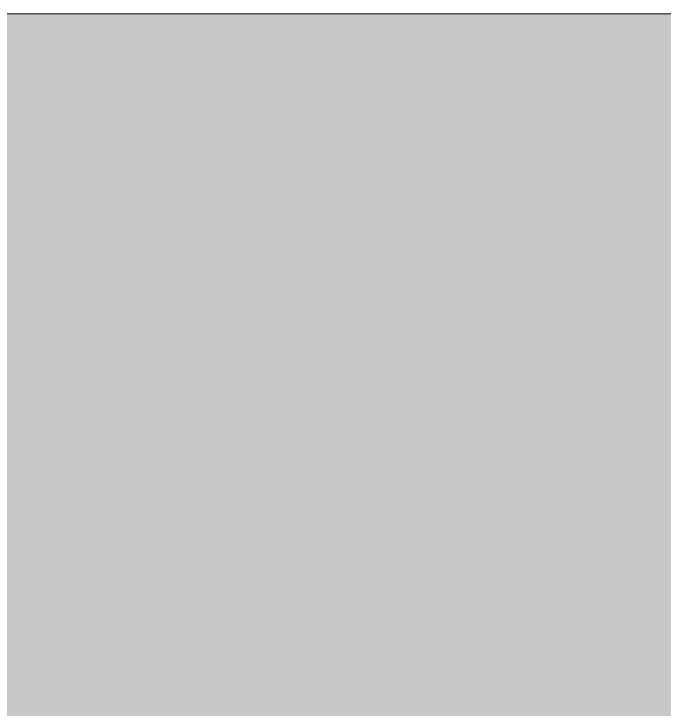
# Model space of a CAD drawing. Header units: millimetres. Extents: x 81773 to 282675, y -8553 to 29000.
# Drawn here: x 117049.76 to 117060.95, y 158.04 to 170 of the extents above; entities that cross this region are included whole.
import ezdxf

# ---------------------------------------------------------------- set-up
doc = ezdxf.new("R2010")
doc.units = ezdxf.units.MM
doc.layers.add('A-WALL-1', color=9, linetype='Continuous', lineweight=9, true_color=0x808080)
doc.layers.add('I-WALL-2', color=9, linetype='Continuous', lineweight=9, true_color=0x808080)

msp = doc.modelspace()

# ---------------------------------------------------------------- hatches: boundary and pattern name
at = {"layer": 'I-WALL-2'}
h = msp.add_hatch(dxfattribs=at)
h.set_pattern_fill('FP_35', color=256, style=0, pattern_type=2)
h.set_pattern_definition([(0, (0, 0), (121.92, 30.48), [10.058, -81.382, 10.058, -81.382, -487.68]), (0, (0, 0), (121.92, 30.48), [-182.88, 10.058, -172.822, 10.058, -81.382, -213.36]), (0, (0, 0), (121.92, 30.48), [-457.2, 10.058, -50.902, 10.058, -142.342]), (120, (45.72, 15.24), (-87.356454, 90.345817), [10.058, -81.382, 10.058, -81.382, -487.68]), (120, (45.72, 15.24), (-87.356454, 90.345817), [-182.88, 10.058, -172.822, 10.058, -81.382, -213.36]), (120, (45.72, 15.24), (-87.356454, 90.345817), [-457.2, 10.058, -50.902, 10.058, -142.342]), (240, (60.96, 76.2), (-34.563546, -120.825817), [10.058, -81.382, 10.058, -81.382, -487.68]), (240, (60.96, 76.2), (-34.563546, -120.825817), [-182.88, 10.058, -172.822, 10.058, -81.382, -213.36]), (240, (60.96, 76.2), (-34.563546, -120.825817), [-457.2, 10.058, -50.902, 10.058, -142.342])])
h.paths.add_polyline_path([(124615.04, 150), (124810, 150), (124810, 170), (109770, 170), (109771, 150), (123978.418, 150)])

# ---------------------------------------------------------------- linework, layer by layer
at = {"layer": 'A-WALL-1'}
msp.add_line((124810, 170), (109770, 170), dxfattribs=at)

doc.saveas('drawing.dxf')
